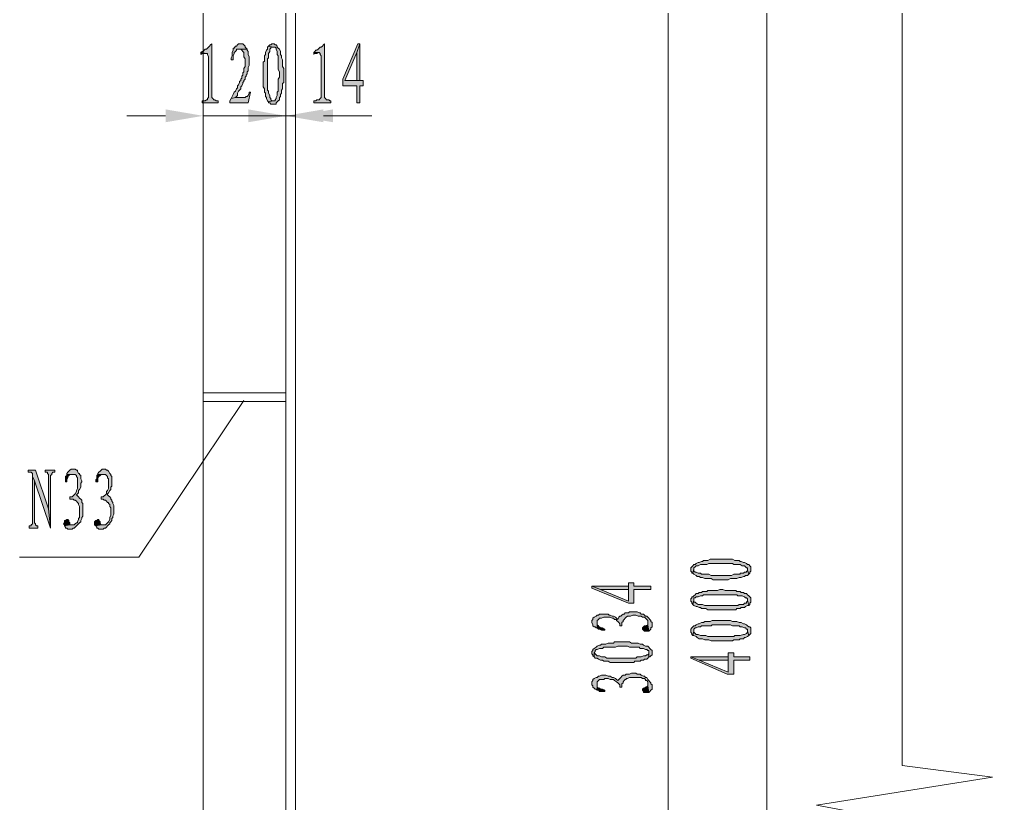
# Model space of a CAD drawing. Header units: millimetres. Extents: x 24 to 410, y 10 to 282.
# Drawn here: x 54.86 to 93.22, y 81.56 to 112.47 of the extents above; entities that cross this region are included whole.
import ezdxf

# ---------------------------------------------------------------- set-up
doc = ezdxf.new("R2010")
doc.units = ezdxf.units.MM

msp = doc.modelspace()

# ---------------------------------------------------------------- hatches: boundary and pattern name
h = msp.add_hatch(color=256)
h.dxf.hatch_style = 2
h.paths.add_polyline_path([(62.441667, 111.506), (62.399333, 111.463667), (62.357, 111.421333), (62.314667, 111.379), (62.272333, 111.336667), (62.23, 111.294333), (62.187667, 111.294333), (62.145333, 111.252), (62.103, 111.209667), (62.060667, 111.209667), (62.018333, 111.167333), (62.23, 111.125), (62.272333, 111.125), (62.272333, 111.082667), (62.314667, 110.998), (62.314667, 109.389333), (62.272333, 109.347), (62.272333, 109.304667), (62.23, 109.304667), (62.187667, 109.262333), (62.060667, 109.262333), (62.060667, 109.177667), (62.695667, 109.177667), (62.695667, 109.262333), (62.611, 109.262333), (62.568667, 109.304667), (62.526333, 109.304667), (62.484, 109.347), (62.441667, 109.389333)])
h = msp.add_hatch(color=256)
h.dxf.hatch_style = 2
h.paths.add_polyline_path([(63.584667, 111.506), (63.5, 111.506), (63.457667, 111.463667), (63.415333, 111.421333), (63.373, 111.421333), (63.330667, 111.336667), (63.288333, 111.336667), (63.288333, 111.294333), (63.288333, 111.252), (63.246, 111.167333), (63.246, 111.040333), (63.203667, 110.955667), (63.203667, 110.871), (63.288333, 110.871), (63.288333, 111.040333), (63.330667, 111.125), (63.330667, 111.167333), (63.373, 111.209667), (63.415333, 111.252), (63.415333, 111.294333), (63.457667, 111.294333), (63.542333, 111.294333), (63.838667, 111.294333), (63.796333, 111.336667), (63.754, 111.379), (63.754, 111.421333), (63.711667, 111.463667), (63.669333, 111.506)])
h = msp.add_hatch(color=256)
h.dxf.hatch_style = 2
h.paths.add_polyline_path([(63.838667, 111.294333), (63.542333, 111.294333), (63.584667, 111.294333), (63.627, 111.252), (63.669333, 111.209667), (63.711667, 111.167333), (63.711667, 110.998), (63.754, 110.913333), (63.754, 110.617), (63.711667, 110.532333), (63.711667, 110.405333), (63.669333, 110.363), (63.669333, 110.278333), (63.627, 110.236), (63.627, 110.151333), (63.584667, 110.109), (63.584667, 110.066667), (63.542333, 110.024333), (63.542333, 109.982), (63.5, 109.897333), (63.457667, 109.855), (63.457667, 109.770333), (63.415333, 109.728), (63.373, 109.643333), (63.330667, 109.601), (63.288333, 109.516333), (63.246, 109.431667), (63.203667, 109.347), (63.373, 109.389333), (63.415333, 109.431667), (63.457667, 109.474), (63.457667, 109.558667), (63.5, 109.643333), (63.542333, 109.685667), (63.584667, 109.728), (63.584667, 109.812667), (63.627, 109.855), (63.669333, 109.939667), (63.669333, 109.982), (63.711667, 110.024333), (63.711667, 110.066667), (63.754, 110.109), (63.754, 110.193667), (63.796333, 110.236), (63.796333, 110.278333), (63.838667, 110.320667), (63.838667, 110.405333), (63.881, 110.447667), (63.881, 110.574667), (63.923333, 110.659333), (63.923333, 110.998), (63.881, 111.082667), (63.881, 111.209667), (63.838667, 111.252)])
h = msp.add_hatch(color=256)
h.dxf.hatch_style = 2
h.paths.add_polyline_path([(64.685333, 111.421333), (64.643, 111.379), (64.643, 111.294333), (64.600667, 111.252), (64.558333, 111.167333), (64.558333, 111.082667), (64.516, 111.040333), (64.516, 110.828667), (64.473667, 110.786333), (64.473667, 109.812667), (64.516, 109.728), (64.516, 109.685667), (64.516, 109.601), (64.558333, 109.558667), (64.558333, 109.431667), (64.600667, 109.389333), (64.600667, 109.347), (64.643, 109.262333), (64.685333, 109.22), (64.854667, 109.262333), (64.812333, 109.262333), (64.77, 109.304667), (64.77, 109.347), (64.727667, 109.389333), (64.727667, 109.474), (64.685333, 109.558667), (64.685333, 109.643333), (64.643, 109.685667), (64.643, 110.913333), (64.685333, 110.955667), (64.685333, 111.125), (64.727667, 111.209667), (64.727667, 111.294333), (64.77, 111.336667), (64.77, 111.379), (64.812333, 111.379), (64.854667, 111.379)])
h = msp.add_hatch(color=256)
h.dxf.hatch_style = 2
h.paths.add_polyline_path([(64.854667, 111.506), (64.812333, 111.506), (64.77, 111.463667), (64.727667, 111.463667), (64.685333, 111.421333), (64.854667, 111.379), (64.939333, 111.379), (64.981667, 111.336667), (64.981667, 111.294333), (65.024, 111.209667), (65.024, 111.082667), (65.066333, 111.040333), (65.066333, 110.49), (65.108667, 110.405333), (65.108667, 110.320667), (65.108667, 110.278333), (65.108667, 110.193667), (65.066333, 110.109), (65.066333, 109.643333), (65.024, 109.601), (65.024, 109.474), (64.981667, 109.389333), (64.981667, 109.347), (64.939333, 109.304667), (64.939333, 109.262333), (64.897, 109.262333), (64.854667, 109.262333), (64.685333, 109.22), (64.685333, 109.177667), (64.727667, 109.177667), (64.77, 109.135333), (64.981667, 109.135333), (64.981667, 109.177667), (65.024, 109.22), (65.066333, 109.262333), (65.108667, 109.304667), (65.108667, 109.389333), (65.151, 109.431667), (65.151, 109.516333), (65.193333, 109.558667), (65.193333, 109.685667), (65.235667, 109.728), (65.235667, 109.939667), (65.278, 109.982), (65.278, 110.532333), (65.235667, 110.617), (65.235667, 110.871), (65.193333, 110.955667), (65.193333, 111.040333), (65.151, 111.082667), (65.151, 111.209667), (65.108667, 111.294333), (65.066333, 111.336667), (65.024, 111.379), (65.024, 111.421333), (64.981667, 111.463667), (64.939333, 111.463667), (64.897, 111.506)])
h = msp.add_hatch(color=256)
h.dxf.hatch_style = 2
h.paths.add_polyline_path([(66.886667, 111.506), (66.844333, 111.463667), (66.802, 111.421333), (66.759667, 111.379), (66.717333, 111.379), (66.675, 111.336667), (66.632667, 111.294333), (66.590333, 111.252), (66.548, 111.252), (66.505667, 111.209667), (66.463333, 111.167333), (66.675, 111.167333), (66.717333, 111.125), (66.717333, 111.082667), (66.759667, 111.040333), (66.759667, 109.389333), (66.717333, 109.347), (66.675, 109.304667), (66.590333, 109.304667), (66.548, 109.262333), (66.463333, 109.262333), (66.463333, 109.177667), (67.140667, 109.177667), (67.140667, 109.262333), (67.098333, 109.262333), (67.056, 109.304667), (66.971333, 109.304667), (66.929, 109.347), (66.886667, 109.389333)])
h = msp.add_hatch(color=256)
h.dxf.hatch_style = 2
h.paths.add_polyline_path([(68.283667, 111.506), (68.199, 111.506), (67.606333, 110.109), (67.606333, 109.855), (68.156667, 109.855), (68.156667, 109.177667), (68.283667, 109.177667), (68.283667, 109.855), (68.410667, 109.855), (68.410667, 110.066667), (68.283667, 110.066667), (67.691, 110.066667), (68.156667, 111.167333)])
h = msp.add_hatch(color=256)
h.dxf.hatch_style = 2
h.paths.add_polyline_path([(68.283667, 111.506), (68.156667, 111.167333), (68.156667, 110.066667), (67.691, 110.066667), (68.283667, 110.066667)])
h = msp.add_hatch(color=256)
h.dxf.hatch_style = 2
h.paths.add_polyline_path([(62.018333, 111.167333), (62.018333, 111.082667), (62.060667, 111.125), (62.23, 111.125)])
h = msp.add_hatch(color=256)
h.dxf.hatch_style = 2
h.paths.add_polyline_path([(66.463333, 111.167333), (66.463333, 111.082667), (66.463333, 111.125), (66.590333, 111.125), (66.632667, 111.167333), (66.675, 111.167333)])
h = msp.add_hatch(color=256)
h.dxf.hatch_style = 2
h.paths.add_polyline_path([(63.965667, 109.601), (63.923333, 109.601), (63.923333, 109.558667), (63.881, 109.474), (63.838667, 109.431667), (63.796333, 109.431667), (63.754, 109.389333), (63.373, 109.389333), (63.203667, 109.347), (63.161333, 109.262333), (63.161333, 109.177667), (63.881, 109.177667)])
h = msp.add_hatch(color=256)
h.dxf.hatch_style = 2
h.paths.add_polyline_path([(60.621333, 108.923667), (60.621333, 108.415667), (62.103, 108.669667)])
h = msp.add_hatch(color=256)
h.dxf.hatch_style = 2
h.paths.add_polyline_path([(63.881, 108.923667), (63.881, 108.415667), (65.362667, 108.669667)])
h = msp.add_hatch(color=256)
h.dxf.hatch_style = 2
h.paths.add_polyline_path([(66.844333, 108.923667), (66.844333, 108.415667), (65.362667, 108.669667)])
h = msp.add_hatch(color=256)
h.dxf.hatch_style = 2
h.paths.add_polyline_path([(67.225333, 108.923667), (67.225333, 108.415667), (65.743667, 108.669667)])
h = msp.add_hatch(color=256)
h.dxf.hatch_style = 2
h.paths.add_polyline_path([(56.980667, 94.742), (56.896, 94.742), (56.853667, 94.699667), (56.811333, 94.657333), (56.769, 94.615), (56.726667, 94.572667), (56.726667, 94.530333), (56.938333, 94.530333), (57.065333, 94.530333), (57.107667, 94.488), (57.107667, 94.445667), (57.15, 94.403333), (57.15, 93.98), (57.107667, 93.895333), (57.107667, 93.853), (57.065333, 93.768333), (57.023, 93.726), (56.980667, 93.683667), (56.938333, 93.641333), (56.853667, 93.641333), (56.853667, 93.556667), (56.980667, 93.556667), (57.023, 93.514333), (57.065333, 93.514333), (57.107667, 93.472), (57.15, 93.429667), (57.192333, 93.387333), (57.192333, 93.345), (57.234667, 93.260333), (57.234667, 92.837), (57.192333, 92.794667), (57.192333, 92.752333), (57.15, 92.667667), (57.15, 92.625333), (57.107667, 92.625333), (57.065333, 92.583), (57.023, 92.540667), (56.853667, 92.540667), (56.642, 92.498333), (56.684333, 92.456), (56.684333, 92.413667), (56.726667, 92.413667), (56.769, 92.371333), (56.938333, 92.371333), (56.980667, 92.413667), (57.023, 92.413667), (57.065333, 92.456), (57.107667, 92.498333), (57.15, 92.540667), (57.192333, 92.583), (57.234667, 92.625333), (57.277, 92.667667), (57.277, 92.71), (57.319333, 92.794667), (57.319333, 92.837), (57.361667, 92.879333), (57.361667, 93.387333), (57.319333, 93.429667), (57.319333, 93.514333), (57.277, 93.556667), (57.234667, 93.599), (57.192333, 93.641333), (57.15, 93.683667), (57.107667, 93.726), (57.15, 93.768333), (57.192333, 93.810667), (57.192333, 93.895333), (57.234667, 93.937667), (57.277, 94.022333), (57.277, 94.191667), (57.319333, 94.234), (57.319333, 94.276333), (57.277, 94.361), (57.277, 94.488), (57.234667, 94.530333), (57.234667, 94.572667), (57.192333, 94.572667), (57.15, 94.657333), (57.15, 94.699667), (57.107667, 94.699667), (57.065333, 94.742)])
h = msp.add_hatch(color=256)
h.dxf.hatch_style = 2
h.paths.add_polyline_path([(58.208333, 94.742), (58.123667, 94.742), (58.081333, 94.699667), (58.039, 94.657333), (57.996667, 94.615), (57.954333, 94.572667), (57.954333, 94.530333), (58.166, 94.530333), (58.250667, 94.530333), (58.293, 94.488), (58.335333, 94.445667), (58.335333, 94.403333), (58.377667, 94.361), (58.377667, 93.98), (58.335333, 93.895333), (58.293, 93.853), (58.293, 93.768333), (58.250667, 93.726), (58.208333, 93.683667), (58.166, 93.641333), (58.081333, 93.641333), (58.081333, 93.556667), (58.166, 93.556667), (58.208333, 93.514333), (58.250667, 93.514333), (58.293, 93.472), (58.335333, 93.429667), (58.377667, 93.429667), (58.377667, 93.387333), (58.42, 93.345), (58.42, 93.260333), (58.462333, 93.218), (58.462333, 92.921667), (58.42, 92.837), (58.42, 92.752333), (58.377667, 92.667667), (58.335333, 92.625333), (58.293, 92.583), (58.250667, 92.540667), (58.081333, 92.540667), (57.869667, 92.498333), (57.912, 92.456), (57.912, 92.413667), (57.954333, 92.413667), (57.996667, 92.371333), (58.166, 92.371333), (58.208333, 92.413667), (58.250667, 92.413667), (58.293, 92.456), (58.335333, 92.498333), (58.377667, 92.540667), (58.42, 92.583), (58.42, 92.625333), (58.462333, 92.667667), (58.504667, 92.71), (58.504667, 92.794667), (58.547, 92.837), (58.547, 92.879333), (58.589333, 92.964), (58.589333, 93.302667), (58.547, 93.387333), (58.547, 93.429667), (58.504667, 93.472), (58.504667, 93.514333), (58.462333, 93.556667), (58.462333, 93.599), (58.42, 93.641333), (58.377667, 93.683667), (58.335333, 93.726), (58.335333, 93.768333), (58.377667, 93.810667), (58.42, 93.895333), (58.462333, 93.937667), (58.462333, 94.022333), (58.504667, 94.064667), (58.504667, 94.445667), (58.462333, 94.488), (58.462333, 94.530333), (58.42, 94.572667), (58.377667, 94.657333), (58.335333, 94.699667), (58.293, 94.699667), (58.250667, 94.742)])
h = msp.add_hatch(color=256)
h.dxf.hatch_style = 2
h.paths.add_polyline_path([(55.498965, 94.699667), (55.202631, 94.699667), (55.202631, 94.615), (55.329631, 94.615), (55.371965, 94.572667), (55.371965, 94.445667), (55.456631, 94.276333), (56.091631, 92.413667), (56.006965, 93.175667)])
h = msp.add_hatch(color=256)
h.dxf.hatch_style = 2
h.paths.add_polyline_path([(55.372, 94.445667), (55.372, 92.583), (55.329667, 92.540667), (55.329667, 92.498333), (55.245, 92.498333), (55.245, 92.413667), (55.583667, 92.413667), (55.583667, 92.498333), (55.541333, 92.498333), (55.499, 92.540667), (55.499, 92.583), (55.456667, 92.625333), (55.456667, 94.276333)])
h = msp.add_hatch(color=256)
h.dxf.hatch_style = 2
h.paths.add_polyline_path([(56.261, 94.699667), (55.88, 94.699667), (55.88, 94.615), (55.964667, 94.615), (55.964667, 94.572667), (56.007, 94.530333), (56.007, 93.175667), (56.091667, 92.413667), (56.091667, 94.488), (56.134, 94.530333), (56.134, 94.572667), (56.176333, 94.615), (56.261, 94.615)])
h = msp.add_hatch(color=256)
h.dxf.hatch_style = 2
h.paths.add_polyline_path([(56.726667, 94.530333), (56.726667, 94.488), (56.684333, 94.445667), (56.684333, 94.234), (56.726667, 94.234), (56.726667, 94.318667), (56.769, 94.403333), (56.769, 94.445667), (56.811333, 94.488), (56.853667, 94.530333), (56.938333, 94.530333)])
h = msp.add_hatch(color=256)
h.dxf.hatch_style = 2
h.paths.add_polyline_path([(57.954333, 94.530333), (57.912, 94.488), (57.912, 94.361), (57.869667, 94.318667), (57.869667, 94.234), (57.954333, 94.234), (57.954333, 94.403333), (57.996667, 94.445667), (58.039, 94.488), (58.081333, 94.530333), (58.166, 94.530333)])
h = msp.add_hatch(color=256)
h.dxf.hatch_style = 2
h.paths.add_polyline_path([(56.726667, 92.752333), (56.684333, 92.71), (56.642, 92.71), (56.642, 92.667667), (56.599667, 92.583), (56.642, 92.540667), (56.642, 92.498333), (56.853667, 92.540667), (56.853667, 92.625333), (56.811333, 92.667667), (56.811333, 92.71), (56.769, 92.752333)])
h = msp.add_hatch(color=256)
h.dxf.hatch_style = 2
h.paths.add_polyline_path([(57.954333, 92.752333), (57.912, 92.71), (57.869667, 92.71), (57.827333, 92.667667), (57.827333, 92.540667), (57.869667, 92.498333), (58.081333, 92.540667), (58.039, 92.625333), (58.039, 92.667667), (57.996667, 92.71), (57.996667, 92.752333)])
h = msp.add_hatch(color=256)
h.dxf.hatch_style = 2
h.paths.add_polyline_path([(81.322333, 90.805), (81.322333, 90.720333), (81.364667, 90.678), (81.364667, 90.635667), (81.407, 90.635667), (81.449333, 90.805), (81.449333, 90.847333), (81.491667, 90.889667), (81.534, 90.932), (81.618667, 90.932), (81.703333, 90.974333), (81.957333, 90.974333), (82.042, 91.016667), (82.507667, 91.016667), (82.55, 91.016667), (82.973333, 91.016667), (83.015667, 90.974333), (83.269667, 90.974333), (83.354333, 90.932), (83.439, 90.932), (83.481333, 90.889667), (83.523667, 90.847333), (83.566, 90.847333), (83.566, 90.805), (83.566, 90.762667), (83.608333, 90.593333), (83.650667, 90.635667), (83.650667, 90.678), (83.693, 90.720333), (83.693, 90.889667), (83.650667, 90.932), (83.608333, 90.974333), (83.566, 90.974333), (83.523667, 91.016667), (83.439, 91.059), (83.396667, 91.059), (83.312, 91.101333), (83.269667, 91.101333), (83.227333, 91.143667), (83.058, 91.143667), (82.973333, 91.186), (82.084333, 91.186), (81.999667, 91.143667), (81.830333, 91.143667), (81.788, 91.101333), (81.745667, 91.101333), (81.661, 91.059), (81.618667, 91.059), (81.534, 91.016667), (81.491667, 90.974333), (81.449333, 90.974333), (81.407, 90.932), (81.364667, 90.889667), (81.322333, 90.847333)])
h = msp.add_hatch(color=256)
h.dxf.hatch_style = 2
h.paths.add_polyline_path([(81.407, 90.635667), (81.449333, 90.593333), (81.534, 90.551), (81.576333, 90.508667), (81.661, 90.508667), (81.703333, 90.466333), (81.788, 90.466333), (81.872667, 90.424), (82.126667, 90.424), (82.211333, 90.381667), (82.804, 90.381667), (82.888667, 90.424), (83.100333, 90.424), (83.142667, 90.424), (83.227333, 90.466333), (83.312, 90.466333), (83.396667, 90.508667), (83.439, 90.508667), (83.481333, 90.551), (83.566, 90.551), (83.608333, 90.593333), (83.566, 90.762667), (83.566, 90.720333), (83.523667, 90.720333), (83.523667, 90.678), (83.439, 90.678), (83.396667, 90.635667), (83.269667, 90.635667), (83.269667, 90.593333), (83.015667, 90.593333), (82.931, 90.551), (82.126667, 90.551), (82.042, 90.593333), (81.745667, 90.593333), (81.703333, 90.635667), (81.618667, 90.635667), (81.534, 90.678), (81.491667, 90.678), (81.449333, 90.720333), (81.449333, 90.805)])
h = msp.add_hatch(color=256)
h.dxf.hatch_style = 2
h.paths.add_polyline_path([(77.427667, 90.127667), (77.427667, 90.043), (78.867, 89.450333), (79.078667, 89.450333), (79.078667, 90.000667), (79.756, 90.000667), (79.756, 90.127667), (79.078667, 90.127667), (79.078667, 90.254667), (78.867, 90.254667), (78.867, 90.127667), (78.867, 89.535), (77.766333, 90.000667)])
h = msp.add_hatch(color=256)
h.dxf.hatch_style = 2
h.paths.add_polyline_path([(77.427667, 90.127667), (77.766333, 90.000667), (78.867, 90.000667), (78.867, 89.535), (78.867, 90.127667)])
h = msp.add_hatch(color=256)
h.dxf.hatch_style = 2
h.paths.add_polyline_path([(81.322333, 89.577333), (81.322333, 89.535), (81.364667, 89.492667), (81.364667, 89.450333), (81.407, 89.408), (81.449333, 89.577333), (81.449333, 89.662), (81.491667, 89.662), (81.534, 89.704333), (81.618667, 89.704333), (81.703333, 89.746667), (81.788, 89.746667), (81.830333, 89.789), (82.507667, 89.789), (82.55, 89.789), (83.142667, 89.789), (83.185, 89.746667), (83.354333, 89.746667), (83.439, 89.704333), (83.481333, 89.662), (83.523667, 89.662), (83.566, 89.619667), (83.566, 89.577333), (83.608333, 89.365667), (83.650667, 89.408), (83.650667, 89.450333), (83.693, 89.492667), (83.693, 89.662), (83.650667, 89.704333), (83.608333, 89.746667), (83.566, 89.789), (83.523667, 89.831333), (83.439, 89.831333), (83.396667, 89.873667), (83.312, 89.873667), (83.269667, 89.916), (83.142667, 89.916), (83.100333, 89.958333), (82.677, 89.958333), (82.592333, 90.000667), (82.465333, 90.000667), (82.380667, 89.958333), (81.999667, 89.958333), (81.957333, 89.916), (81.788, 89.916), (81.745667, 89.873667), (81.661, 89.873667), (81.618667, 89.831333), (81.534, 89.831333), (81.491667, 89.789), (81.449333, 89.746667), (81.407, 89.704333), (81.364667, 89.704333), (81.364667, 89.662), (81.322333, 89.619667)])
h = msp.add_hatch(color=256)
h.dxf.hatch_style = 2
h.paths.add_polyline_path([(81.407, 89.408), (81.449333, 89.365667), (81.534, 89.323333), (81.576333, 89.323333), (81.661, 89.281), (81.703333, 89.281), (81.745667, 89.238667), (81.915, 89.238667), (81.999667, 89.196333), (83.100333, 89.196333), (83.142667, 89.238667), (83.269667, 89.238667), (83.312, 89.281), (83.439, 89.281), (83.481333, 89.323333), (83.566, 89.365667), (83.608333, 89.365667), (83.566, 89.577333), (83.566, 89.535), (83.523667, 89.492667), (83.523667, 89.450333), (83.439, 89.450333), (83.396667, 89.408), (83.227333, 89.408), (83.185, 89.365667), (81.872667, 89.365667), (81.788, 89.408), (81.618667, 89.408), (81.534, 89.450333), (81.491667, 89.492667), (81.449333, 89.492667), (81.449333, 89.535), (81.449333, 89.577333)])
h = msp.add_hatch(color=256)
h.dxf.hatch_style = 2
h.paths.add_polyline_path([(77.427667, 88.730667), (77.427667, 88.688333), (77.47, 88.603667), (77.47, 88.561333), (77.512333, 88.519), (77.554667, 88.519), (77.597, 88.476667), (77.639333, 88.476667), (77.639333, 88.688333), (77.639333, 88.773), (77.681667, 88.815333), (77.724, 88.857667), (77.808667, 88.857667), (77.893333, 88.9), (78.147333, 88.9), (78.232, 88.857667), (78.274333, 88.857667), (78.316667, 88.815333), (78.401333, 88.815333), (78.401333, 88.773), (78.443667, 88.730667), (78.486, 88.688333), (78.528333, 88.646), (78.528333, 88.561333), (78.613, 88.561333), (78.613, 88.688333), (78.655333, 88.730667), (78.655333, 88.773), (78.697667, 88.815333), (78.74, 88.857667), (78.782333, 88.9), (78.824667, 88.942333), (78.951667, 88.942333), (79.036333, 88.984667), (79.163333, 88.984667), (79.248, 88.942333), (79.375, 88.942333), (79.417333, 88.9), (79.502, 88.9), (79.544333, 88.857667), (79.586667, 88.815333), (79.629, 88.773), (79.629, 88.603667), (79.671333, 88.349667), (79.713667, 88.392), (79.756, 88.434333), (79.756, 88.476667), (79.798333, 88.519), (79.798333, 88.688333), (79.756, 88.730667), (79.756, 88.773), (79.713667, 88.815333), (79.671333, 88.857667), (79.629, 88.9), (79.586667, 88.942333), (79.544333, 88.942333), (79.502, 88.984667), (79.459667, 89.027), (79.375, 89.027), (79.332667, 89.069333), (79.290333, 89.069333), (79.205667, 89.111667), (78.909333, 89.111667), (78.867, 89.069333), (78.74, 89.069333), (78.697667, 89.027), (78.655333, 89.027), (78.613, 88.984667), (78.570667, 88.942333), (78.528333, 88.942333), (78.486, 88.9), (78.443667, 88.815333), (78.401333, 88.857667), (78.359, 88.9), (78.274333, 88.942333), (78.232, 88.942333), (78.147333, 88.984667), (78.105, 88.984667), (78.062667, 89.027), (77.724, 89.027), (77.681667, 88.984667), (77.639333, 88.984667), (77.597, 88.942333), (77.512333, 88.9), (77.47, 88.857667), (77.47, 88.815333), (77.427667, 88.773)])
h = msp.add_hatch(color=256)
h.dxf.hatch_style = 2
h.paths.add_polyline_path([(77.639333, 88.476667), (77.681667, 88.434333), (77.724, 88.434333), (77.808667, 88.392), (77.935667, 88.392), (77.935667, 88.434333), (77.851, 88.476667), (77.766333, 88.476667), (77.724, 88.519), (77.681667, 88.519), (77.681667, 88.561333), (77.639333, 88.603667), (77.639333, 88.688333)])
h = msp.add_hatch(color=256)
h.dxf.hatch_style = 2
h.paths.add_polyline_path([(79.417333, 88.434333), (79.459667, 88.392), (79.502, 88.349667), (79.671333, 88.349667), (79.629, 88.603667), (79.544333, 88.561333), (79.502, 88.561333), (79.459667, 88.519), (79.417333, 88.476667)])
h = msp.add_hatch(color=256)
h.dxf.hatch_style = 2
h.paths.add_polyline_path([(81.322333, 88.349667), (81.322333, 88.307333), (81.364667, 88.265), (81.364667, 88.222667), (81.407, 88.180333), (81.449333, 88.349667), (81.449333, 88.434333), (81.491667, 88.476667), (81.534, 88.476667), (81.618667, 88.519), (81.703333, 88.519), (81.745667, 88.561333), (82.126667, 88.561333), (82.169, 88.603667), (82.507667, 88.603667), (82.55, 88.603667), (82.888667, 88.603667), (82.973333, 88.561333), (83.227333, 88.561333), (83.269667, 88.519), (83.354333, 88.519), (83.439, 88.476667), (83.481333, 88.476667), (83.523667, 88.434333), (83.566, 88.434333), (83.566, 88.392), (83.566, 88.349667), (83.608333, 88.180333), (83.650667, 88.222667), (83.693, 88.265), (83.693, 88.476667), (83.650667, 88.519), (83.608333, 88.519), (83.566, 88.561333), (83.523667, 88.603667), (83.439, 88.646), (83.396667, 88.646), (83.312, 88.688333), (83.227333, 88.688333), (83.142667, 88.730667), (82.973333, 88.730667), (82.888667, 88.773), (82.169, 88.773), (82.084333, 88.730667), (81.872667, 88.730667), (81.830333, 88.688333), (81.745667, 88.688333), (81.661, 88.646), (81.618667, 88.646), (81.534, 88.603667), (81.491667, 88.561333), (81.449333, 88.561333), (81.407, 88.519), (81.364667, 88.476667), (81.322333, 88.434333)])
h = msp.add_hatch(color=256)
h.dxf.hatch_style = 2
h.paths.add_polyline_path([(81.407, 88.180333), (81.449333, 88.180333), (81.534, 88.138), (81.576333, 88.095667), (81.661, 88.053333), (81.788, 88.053333), (81.872667, 88.011), (82.042, 88.011), (82.126667, 87.968667), (82.973333, 87.968667), (83.015667, 88.011), (83.100333, 88.011), (83.142667, 88.011), (83.227333, 88.011), (83.269667, 88.053333), (83.396667, 88.053333), (83.439, 88.095667), (83.481333, 88.095667), (83.566, 88.138), (83.608333, 88.180333), (83.566, 88.349667), (83.566, 88.307333), (83.523667, 88.265), (83.439, 88.222667), (83.396667, 88.222667), (83.269667, 88.180333), (83.058, 88.180333), (83.015667, 88.138), (81.999667, 88.138), (81.915, 88.180333), (81.703333, 88.180333), (81.618667, 88.222667), (81.534, 88.222667), (81.491667, 88.265), (81.449333, 88.307333), (81.449333, 88.349667)])
h = msp.add_hatch(color=256)
h.dxf.hatch_style = 2
h.paths.add_polyline_path([(77.427667, 87.503), (77.427667, 87.460667), (77.47, 87.418333), (77.47, 87.376), (77.512333, 87.333667), (77.512333, 87.503), (77.554667, 87.545333), (77.554667, 87.587667), (77.597, 87.63), (77.639333, 87.63), (77.724, 87.672333), (77.851, 87.672333), (77.893333, 87.714667), (78.359, 87.714667), (78.443667, 87.757), (78.613, 87.757), (78.655333, 87.757), (78.824667, 87.757), (78.909333, 87.714667), (79.290333, 87.714667), (79.332667, 87.672333), (79.459667, 87.672333), (79.544333, 87.63), (79.586667, 87.63), (79.629, 87.587667), (79.671333, 87.587667), (79.671333, 87.545333), (79.671333, 87.333667), (79.713667, 87.333667), (79.756, 87.376), (79.798333, 87.418333), (79.798333, 87.587667), (79.756, 87.63), (79.713667, 87.672333), (79.671333, 87.714667), (79.629, 87.757), (79.544333, 87.757), (79.459667, 87.799333), (79.417333, 87.841667), (79.332667, 87.841667), (79.248, 87.884), (78.994, 87.884), (78.909333, 87.926333), (78.316667, 87.926333), (78.274333, 87.884), (78.062667, 87.884), (77.978, 87.841667), (77.808667, 87.841667), (77.766333, 87.799333), (77.724, 87.799333), (77.639333, 87.757), (77.597, 87.714667), (77.512333, 87.672333), (77.47, 87.63), (77.47, 87.587667), (77.427667, 87.545333)])
h = msp.add_hatch(color=256)
h.dxf.hatch_style = 2
h.paths.add_polyline_path([(77.512333, 87.333667), (77.554667, 87.291333), (77.639333, 87.291333), (77.681667, 87.249), (77.766333, 87.206667), (77.851, 87.206667), (77.893333, 87.164333), (78.062667, 87.164333), (78.147333, 87.122), (79.078667, 87.122), (79.121, 87.164333), (79.205667, 87.164333), (79.248, 87.164333), (79.332667, 87.164333), (79.375, 87.206667), (79.459667, 87.206667), (79.502, 87.249), (79.586667, 87.249), (79.629, 87.291333), (79.671333, 87.333667), (79.671333, 87.503), (79.671333, 87.460667), (79.629, 87.418333), (79.586667, 87.418333), (79.544333, 87.376), (79.459667, 87.376), (79.375, 87.333667), (79.205667, 87.333667), (79.163333, 87.291333), (78.020333, 87.291333), (77.935667, 87.333667), (77.808667, 87.333667), (77.724, 87.376), (77.639333, 87.376), (77.597, 87.418333), (77.554667, 87.460667), (77.512333, 87.503)])
h = msp.add_hatch(color=256)
h.dxf.hatch_style = 2
h.paths.add_polyline_path([(81.322333, 87.333667), (81.322333, 87.291333), (82.761667, 86.656333), (83.015667, 86.656333), (83.015667, 87.206667), (83.650667, 87.206667), (83.650667, 87.333667), (83.015667, 87.333667), (83.015667, 87.503), (82.804, 87.503), (82.804, 87.333667), (82.804, 86.741), (81.661, 87.206667)])
h = msp.add_hatch(color=256)
h.dxf.hatch_style = 2
h.paths.add_polyline_path([(81.322333, 87.333667), (81.661, 87.206667), (82.804, 87.206667), (82.804, 86.741), (82.804, 87.333667)])
h = msp.add_hatch(color=256)
h.dxf.hatch_style = 2
h.paths.add_polyline_path([(77.427667, 86.275333), (77.427667, 86.233), (77.47, 86.190667), (77.47, 86.148333), (77.512333, 86.106), (77.554667, 86.063667), (77.597, 86.063667), (77.639333, 86.021333), (77.639333, 86.36), (77.681667, 86.402333), (77.724, 86.444667), (77.893333, 86.444667), (77.935667, 86.487), (78.062667, 86.487), (78.147333, 86.444667), (78.274333, 86.444667), (78.316667, 86.402333), (78.401333, 86.36), (78.443667, 86.317667), (78.486, 86.275333), (78.528333, 86.233), (78.528333, 86.148333), (78.613, 86.148333), (78.613, 86.275333), (78.655333, 86.317667), (78.655333, 86.36), (78.697667, 86.402333), (78.74, 86.444667), (78.782333, 86.444667), (78.782333, 86.487), (78.824667, 86.487), (78.909333, 86.529333), (79.375, 86.529333), (79.417333, 86.487), (79.502, 86.487), (79.544333, 86.444667), (79.544333, 86.402333), (79.586667, 86.402333), (79.629, 86.36), (79.629, 86.190667), (79.671333, 85.936667), (79.713667, 85.979), (79.756, 86.021333), (79.798333, 86.063667), (79.798333, 86.233), (79.756, 86.275333), (79.756, 86.317667), (79.713667, 86.36), (79.671333, 86.402333), (79.629, 86.444667), (79.586667, 86.529333), (79.544333, 86.529333), (79.502, 86.571667), (79.459667, 86.571667), (79.375, 86.614), (79.332667, 86.656333), (79.205667, 86.656333), (79.163333, 86.698667), (78.994, 86.698667), (78.909333, 86.656333), (78.782333, 86.656333), (78.74, 86.614), (78.655333, 86.614), (78.613, 86.571667), (78.570667, 86.529333), (78.528333, 86.487), (78.486, 86.444667), (78.443667, 86.402333), (78.401333, 86.444667), (78.359, 86.487), (78.274333, 86.529333), (78.232, 86.529333), (78.147333, 86.571667), (78.062667, 86.571667), (77.978, 86.614), (77.808667, 86.614), (77.724, 86.571667), (77.681667, 86.571667), (77.639333, 86.529333), (77.597, 86.529333), (77.512333, 86.487), (77.47, 86.444667), (77.47, 86.402333), (77.427667, 86.36)])
h = msp.add_hatch(color=256)
h.dxf.hatch_style = 2
h.paths.add_polyline_path([(77.639333, 86.021333), (77.681667, 86.021333), (77.724, 85.979), (77.935667, 85.979), (77.935667, 86.021333), (77.851, 86.063667), (77.766333, 86.063667), (77.724, 86.106), (77.681667, 86.106), (77.639333, 86.148333), (77.639333, 86.275333)])
h = msp.add_hatch(color=256)
h.dxf.hatch_style = 2
h.paths.add_polyline_path([(79.417333, 86.021333), (79.459667, 85.979), (79.459667, 85.936667), (79.502, 85.936667), (79.671333, 85.936667), (79.629, 86.190667), (79.544333, 86.148333), (79.502, 86.106), (79.459667, 86.106), (79.417333, 86.063667)])

# ---------------------------------------------------------------- linework, layer by layer
at = {"lineweight": 0}
for points in [[(89.662, 143.383), (89.662, 83.058), (93.218, 82.592333), (86.275333, 81.491667), (89.662, 80.856667), (89.662, 34.628667)], [(84.328, 36.406667), (84.328, 141.435667)], [(62.103, 129.074333), (62.103, 47.117)], [(65.362667, 129.074333), (65.362667, 34.925)], [(65.743667, 129.074333), (65.743667, 34.925)], [(80.433333, 48.598667), (80.433333, 127.550333)], [(62.103, 107.399667), (62.103, 109.643333)], [(65.362667, 107.399667), (65.362667, 109.643333)], [(65.362667, 107.399667), (65.362667, 109.643333)], [(65.743667, 107.399667), (65.743667, 109.643333)], [(60.621333, 108.669667), (59.097333, 108.669667)], [(62.103, 108.669667), (65.362667, 108.669667)], [(63.881, 108.669667), (62.357, 108.669667)], [(65.362667, 108.669667), (65.743667, 108.669667)], [(66.844333, 108.669667), (68.368333, 108.669667)], [(67.225333, 108.669667), (68.749333, 108.669667)], [(59.563, 91.270667), (63.711667, 97.451333)], [(62.103, 97.747667), (65.362667, 97.747667)], [(62.103, 97.409), (65.362667, 97.409)], [(54.864, 91.270667), (59.563, 91.270667)]]:
    msp.add_lwpolyline(points, dxfattribs=at)
for points in [[(62.441667, 111.506), (62.399333, 111.463667), (62.357, 111.421333), (62.314667, 111.379), (62.272333, 111.336667), (62.23, 111.294333), (62.187667, 111.294333), (62.145333, 111.252), (62.103, 111.209667), (62.060667, 111.209667), (62.018333, 111.167333), (62.23, 111.125), (62.272333, 111.125), (62.272333, 111.082667), (62.314667, 110.998), (62.314667, 109.389333), (62.272333, 109.347), (62.272333, 109.304667), (62.23, 109.304667), (62.187667, 109.262333), (62.060667, 109.262333), (62.060667, 109.177667), (62.695667, 109.177667), (62.695667, 109.262333), (62.611, 109.262333), (62.568667, 109.304667), (62.526333, 109.304667), (62.484, 109.347), (62.441667, 109.389333)], [(63.584667, 111.506), (63.5, 111.506), (63.457667, 111.463667), (63.415333, 111.421333), (63.373, 111.421333), (63.330667, 111.336667), (63.288333, 111.336667), (63.288333, 111.294333), (63.288333, 111.252), (63.246, 111.167333), (63.246, 111.040333), (63.203667, 110.955667), (63.203667, 110.871), (63.288333, 110.871), (63.288333, 111.040333), (63.330667, 111.125), (63.330667, 111.167333), (63.373, 111.209667), (63.415333, 111.252), (63.415333, 111.294333), (63.457667, 111.294333), (63.542333, 111.294333), (63.838667, 111.294333), (63.796333, 111.336667), (63.754, 111.379), (63.754, 111.421333), (63.711667, 111.463667), (63.669333, 111.506)], [(63.838667, 111.294333), (63.542333, 111.294333), (63.584667, 111.294333), (63.627, 111.252), (63.669333, 111.209667), (63.711667, 111.167333), (63.711667, 110.998), (63.754, 110.913333), (63.754, 110.617), (63.711667, 110.532333), (63.711667, 110.405333), (63.669333, 110.363), (63.669333, 110.278333), (63.627, 110.236), (63.627, 110.151333), (63.584667, 110.109), (63.584667, 110.066667), (63.542333, 110.024333), (63.542333, 109.982), (63.5, 109.897333), (63.457667, 109.855), (63.457667, 109.770333), (63.415333, 109.728), (63.373, 109.643333), (63.330667, 109.601), (63.288333, 109.516333), (63.246, 109.431667), (63.203667, 109.347), (63.373, 109.389333), (63.415333, 109.431667), (63.457667, 109.474), (63.457667, 109.558667), (63.5, 109.643333), (63.542333, 109.685667), (63.584667, 109.728), (63.584667, 109.812667), (63.627, 109.855), (63.669333, 109.939667), (63.669333, 109.982), (63.711667, 110.024333), (63.711667, 110.066667), (63.754, 110.109), (63.754, 110.193667), (63.796333, 110.236), (63.796333, 110.278333), (63.838667, 110.320667), (63.838667, 110.405333), (63.881, 110.447667), (63.881, 110.574667), (63.923333, 110.659333), (63.923333, 110.998), (63.881, 111.082667), (63.881, 111.209667), (63.838667, 111.252)], [(64.685333, 111.421333), (64.643, 111.379), (64.643, 111.294333), (64.600667, 111.252), (64.558333, 111.167333), (64.558333, 111.082667), (64.516, 111.040333), (64.516, 110.828667), (64.473667, 110.786333), (64.473667, 109.812667), (64.516, 109.728), (64.516, 109.685667), (64.516, 109.601), (64.558333, 109.558667), (64.558333, 109.431667), (64.600667, 109.389333), (64.600667, 109.347), (64.643, 109.262333), (64.685333, 109.22), (64.854667, 109.262333), (64.812333, 109.262333), (64.77, 109.304667), (64.77, 109.347), (64.727667, 109.389333), (64.727667, 109.474), (64.685333, 109.558667), (64.685333, 109.643333), (64.643, 109.685667), (64.643, 110.913333), (64.685333, 110.955667), (64.685333, 111.125), (64.727667, 111.209667), (64.727667, 111.294333), (64.77, 111.336667), (64.77, 111.379), (64.812333, 111.379), (64.854667, 111.379)], [(64.854667, 111.506), (64.812333, 111.506), (64.77, 111.463667), (64.727667, 111.463667), (64.685333, 111.421333), (64.854667, 111.379), (64.939333, 111.379), (64.981667, 111.336667), (64.981667, 111.294333), (65.024, 111.209667), (65.024, 111.082667), (65.066333, 111.040333), (65.066333, 110.49), (65.108667, 110.405333), (65.108667, 110.320667), (65.108667, 110.278333), (65.108667, 110.193667), (65.066333, 110.109), (65.066333, 109.643333), (65.024, 109.601), (65.024, 109.474), (64.981667, 109.389333), (64.981667, 109.347), (64.939333, 109.304667), (64.939333, 109.262333), (64.897, 109.262333), (64.854667, 109.262333), (64.685333, 109.22), (64.685333, 109.177667), (64.727667, 109.177667), (64.77, 109.135333), (64.981667, 109.135333), (64.981667, 109.177667), (65.024, 109.22), (65.066333, 109.262333), (65.108667, 109.304667), (65.108667, 109.389333), (65.151, 109.431667), (65.151, 109.516333), (65.193333, 109.558667), (65.193333, 109.685667), (65.235667, 109.728), (65.235667, 109.939667), (65.278, 109.982), (65.278, 110.532333), (65.235667, 110.617), (65.235667, 110.871), (65.193333, 110.955667), (65.193333, 111.040333), (65.151, 111.082667), (65.151, 111.209667), (65.108667, 111.294333), (65.066333, 111.336667), (65.024, 111.379), (65.024, 111.421333), (64.981667, 111.463667), (64.939333, 111.463667), (64.897, 111.506)], [(66.886667, 111.506), (66.844333, 111.463667), (66.802, 111.421333), (66.759667, 111.379), (66.717333, 111.379), (66.675, 111.336667), (66.632667, 111.294333), (66.590333, 111.252), (66.548, 111.252), (66.505667, 111.209667), (66.463333, 111.167333), (66.675, 111.167333), (66.717333, 111.125), (66.717333, 111.082667), (66.759667, 111.040333), (66.759667, 109.389333), (66.717333, 109.347), (66.675, 109.304667), (66.590333, 109.304667), (66.548, 109.262333), (66.463333, 109.262333), (66.463333, 109.177667), (67.140667, 109.177667), (67.140667, 109.262333), (67.098333, 109.262333), (67.056, 109.304667), (66.971333, 109.304667), (66.929, 109.347), (66.886667, 109.389333)], [(68.283667, 111.506), (68.199, 111.506), (67.606333, 110.109), (67.606333, 109.855), (68.156667, 109.855), (68.156667, 109.177667), (68.283667, 109.177667), (68.283667, 109.855), (68.410667, 109.855), (68.410667, 110.066667), (68.283667, 110.066667), (67.691, 110.066667), (68.156667, 111.167333)], [(68.283667, 111.506), (68.156667, 111.167333), (68.156667, 110.066667), (67.691, 110.066667), (68.283667, 110.066667)], [(62.018333, 111.167333), (62.018333, 111.082667), (62.060667, 111.125), (62.23, 111.125)], [(66.463333, 111.167333), (66.463333, 111.082667), (66.463333, 111.125), (66.590333, 111.125), (66.632667, 111.167333), (66.675, 111.167333)], [(63.965667, 109.601), (63.923333, 109.601), (63.923333, 109.558667), (63.881, 109.474), (63.838667, 109.431667), (63.796333, 109.431667), (63.754, 109.389333), (63.373, 109.389333), (63.203667, 109.347), (63.161333, 109.262333), (63.161333, 109.177667), (63.881, 109.177667)], [(56.980667, 94.742), (56.896, 94.742), (56.853667, 94.699667), (56.811333, 94.657333), (56.769, 94.615), (56.726667, 94.572667), (56.726667, 94.530333), (56.938333, 94.530333), (57.065333, 94.530333), (57.107667, 94.488), (57.107667, 94.445667), (57.15, 94.403333), (57.15, 93.98), (57.107667, 93.895333), (57.107667, 93.853), (57.065333, 93.768333), (57.023, 93.726), (56.980667, 93.683667), (56.938333, 93.641333), (56.853667, 93.641333), (56.853667, 93.556667), (56.980667, 93.556667), (57.023, 93.514333), (57.065333, 93.514333), (57.107667, 93.472), (57.15, 93.429667), (57.192333, 93.387333), (57.192333, 93.345), (57.234667, 93.260333), (57.234667, 92.837), (57.192333, 92.794667), (57.192333, 92.752333), (57.15, 92.667667), (57.15, 92.625333), (57.107667, 92.625333), (57.065333, 92.583), (57.023, 92.540667), (56.853667, 92.540667), (56.642, 92.498333), (56.684333, 92.456), (56.684333, 92.413667), (56.726667, 92.413667), (56.769, 92.371333), (56.938333, 92.371333), (56.980667, 92.413667), (57.023, 92.413667), (57.065333, 92.456), (57.107667, 92.498333), (57.15, 92.540667), (57.192333, 92.583), (57.234667, 92.625333), (57.277, 92.667667), (57.277, 92.71), (57.319333, 92.794667), (57.319333, 92.837), (57.361667, 92.879333), (57.361667, 93.387333), (57.319333, 93.429667), (57.319333, 93.514333), (57.277, 93.556667), (57.234667, 93.599), (57.192333, 93.641333), (57.15, 93.683667), (57.107667, 93.726), (57.15, 93.768333), (57.192333, 93.810667), (57.192333, 93.895333), (57.234667, 93.937667), (57.277, 94.022333), (57.277, 94.191667), (57.319333, 94.234), (57.319333, 94.276333), (57.277, 94.361), (57.277, 94.488), (57.234667, 94.530333), (57.234667, 94.572667), (57.192333, 94.572667), (57.15, 94.657333), (57.15, 94.699667), (57.107667, 94.699667), (57.065333, 94.742)], [(58.208333, 94.742), (58.123667, 94.742), (58.081333, 94.699667), (58.039, 94.657333), (57.996667, 94.615), (57.954333, 94.572667), (57.954333, 94.530333), (58.166, 94.530333), (58.250667, 94.530333), (58.293, 94.488), (58.335333, 94.445667), (58.335333, 94.403333), (58.377667, 94.361), (58.377667, 93.98), (58.335333, 93.895333), (58.293, 93.853), (58.293, 93.768333), (58.250667, 93.726), (58.208333, 93.683667), (58.166, 93.641333), (58.081333, 93.641333), (58.081333, 93.556667), (58.166, 93.556667), (58.208333, 93.514333), (58.250667, 93.514333), (58.293, 93.472), (58.335333, 93.429667), (58.377667, 93.429667), (58.377667, 93.387333), (58.42, 93.345), (58.42, 93.260333), (58.462333, 93.218), (58.462333, 92.921667), (58.42, 92.837), (58.42, 92.752333), (58.377667, 92.667667), (58.335333, 92.625333), (58.293, 92.583), (58.250667, 92.540667), (58.081333, 92.540667), (57.869667, 92.498333), (57.912, 92.456), (57.912, 92.413667), (57.954333, 92.413667), (57.996667, 92.371333), (58.166, 92.371333), (58.208333, 92.413667), (58.250667, 92.413667), (58.293, 92.456), (58.335333, 92.498333), (58.377667, 92.540667), (58.42, 92.583), (58.42, 92.625333), (58.462333, 92.667667), (58.504667, 92.71), (58.504667, 92.794667), (58.547, 92.837), (58.547, 92.879333), (58.589333, 92.964), (58.589333, 93.302667), (58.547, 93.387333), (58.547, 93.429667), (58.504667, 93.472), (58.504667, 93.514333), (58.462333, 93.556667), (58.462333, 93.599), (58.42, 93.641333), (58.377667, 93.683667), (58.335333, 93.726), (58.335333, 93.768333), (58.377667, 93.810667), (58.42, 93.895333), (58.462333, 93.937667), (58.462333, 94.022333), (58.504667, 94.064667), (58.504667, 94.445667), (58.462333, 94.488), (58.462333, 94.530333), (58.42, 94.572667), (58.377667, 94.657333), (58.335333, 94.699667), (58.293, 94.699667), (58.250667, 94.742)], [(55.498965, 94.699667), (55.202631, 94.699667), (55.202631, 94.615), (55.329631, 94.615), (55.371965, 94.572667), (55.371965, 94.445667), (55.456631, 94.276333), (56.091631, 92.413667), (56.006965, 93.175667)], [(55.372, 94.445667), (55.372, 92.583), (55.329667, 92.540667), (55.329667, 92.498333), (55.245, 92.498333), (55.245, 92.413667), (55.583667, 92.413667), (55.583667, 92.498333), (55.541333, 92.498333), (55.499, 92.540667), (55.499, 92.583), (55.456667, 92.625333), (55.456667, 94.276333)], [(56.261, 94.699667), (55.88, 94.699667), (55.88, 94.615), (55.964667, 94.615), (55.964667, 94.572667), (56.007, 94.530333), (56.007, 93.175667), (56.091667, 92.413667), (56.091667, 94.488), (56.134, 94.530333), (56.134, 94.572667), (56.176333, 94.615), (56.261, 94.615)], [(56.726667, 94.530333), (56.726667, 94.488), (56.684333, 94.445667), (56.684333, 94.234), (56.726667, 94.234), (56.726667, 94.318667), (56.769, 94.403333), (56.769, 94.445667), (56.811333, 94.488), (56.853667, 94.530333), (56.938333, 94.530333)], [(57.954333, 94.530333), (57.912, 94.488), (57.912, 94.361), (57.869667, 94.318667), (57.869667, 94.234), (57.954333, 94.234), (57.954333, 94.403333), (57.996667, 94.445667), (58.039, 94.488), (58.081333, 94.530333), (58.166, 94.530333)], [(56.726667, 92.752333), (56.684333, 92.71), (56.642, 92.71), (56.642, 92.667667), (56.599667, 92.583), (56.642, 92.540667), (56.642, 92.498333), (56.853667, 92.540667), (56.853667, 92.625333), (56.811333, 92.667667), (56.811333, 92.71), (56.769, 92.752333)], [(57.954333, 92.752333), (57.912, 92.71), (57.869667, 92.71), (57.827333, 92.667667), (57.827333, 92.540667), (57.869667, 92.498333), (58.081333, 92.540667), (58.039, 92.625333), (58.039, 92.667667), (57.996667, 92.71), (57.996667, 92.752333)], [(81.322333, 90.805), (81.322333, 90.720333), (81.364667, 90.678), (81.364667, 90.635667), (81.407, 90.635667), (81.449333, 90.805), (81.449333, 90.847333), (81.491667, 90.889667), (81.534, 90.932), (81.618667, 90.932), (81.703333, 90.974333), (81.957333, 90.974333), (82.042, 91.016667), (82.507667, 91.016667), (82.55, 91.016667), (82.973333, 91.016667), (83.015667, 90.974333), (83.269667, 90.974333), (83.354333, 90.932), (83.439, 90.932), (83.481333, 90.889667), (83.523667, 90.847333), (83.566, 90.847333), (83.566, 90.805), (83.566, 90.762667), (83.608333, 90.593333), (83.650667, 90.635667), (83.650667, 90.678), (83.693, 90.720333), (83.693, 90.889667), (83.650667, 90.932), (83.608333, 90.974333), (83.566, 90.974333), (83.523667, 91.016667), (83.439, 91.059), (83.396667, 91.059), (83.312, 91.101333), (83.269667, 91.101333), (83.227333, 91.143667), (83.058, 91.143667), (82.973333, 91.186), (82.084333, 91.186), (81.999667, 91.143667), (81.830333, 91.143667), (81.788, 91.101333), (81.745667, 91.101333), (81.661, 91.059), (81.618667, 91.059), (81.534, 91.016667), (81.491667, 90.974333), (81.449333, 90.974333), (81.407, 90.932), (81.364667, 90.889667), (81.322333, 90.847333)], [(81.407, 90.635667), (81.449333, 90.593333), (81.534, 90.551), (81.576333, 90.508667), (81.661, 90.508667), (81.703333, 90.466333), (81.788, 90.466333), (81.872667, 90.424), (82.126667, 90.424), (82.211333, 90.381667), (82.804, 90.381667), (82.888667, 90.424), (83.100333, 90.424), (83.142667, 90.424), (83.227333, 90.466333), (83.312, 90.466333), (83.396667, 90.508667), (83.439, 90.508667), (83.481333, 90.551), (83.566, 90.551), (83.608333, 90.593333), (83.566, 90.762667), (83.566, 90.720333), (83.523667, 90.720333), (83.523667, 90.678), (83.439, 90.678), (83.396667, 90.635667), (83.269667, 90.635667), (83.269667, 90.593333), (83.015667, 90.593333), (82.931, 90.551), (82.126667, 90.551), (82.042, 90.593333), (81.745667, 90.593333), (81.703333, 90.635667), (81.618667, 90.635667), (81.534, 90.678), (81.491667, 90.678), (81.449333, 90.720333), (81.449333, 90.805)], [(77.427667, 90.127667), (77.427667, 90.043), (78.867, 89.450333), (79.078667, 89.450333), (79.078667, 90.000667), (79.756, 90.000667), (79.756, 90.127667), (79.078667, 90.127667), (79.078667, 90.254667), (78.867, 90.254667), (78.867, 90.127667), (78.867, 89.535), (77.766333, 90.000667)], [(77.427667, 90.127667), (77.766333, 90.000667), (78.867, 90.000667), (78.867, 89.535), (78.867, 90.127667)], [(81.322333, 89.577333), (81.322333, 89.535), (81.364667, 89.492667), (81.364667, 89.450333), (81.407, 89.408), (81.449333, 89.577333), (81.449333, 89.662), (81.491667, 89.662), (81.534, 89.704333), (81.618667, 89.704333), (81.703333, 89.746667), (81.788, 89.746667), (81.830333, 89.789), (82.507667, 89.789), (82.55, 89.789), (83.142667, 89.789), (83.185, 89.746667), (83.354333, 89.746667), (83.439, 89.704333), (83.481333, 89.662), (83.523667, 89.662), (83.566, 89.619667), (83.566, 89.577333), (83.608333, 89.365667), (83.650667, 89.408), (83.650667, 89.450333), (83.693, 89.492667), (83.693, 89.662), (83.650667, 89.704333), (83.608333, 89.746667), (83.566, 89.789), (83.523667, 89.831333), (83.439, 89.831333), (83.396667, 89.873667), (83.312, 89.873667), (83.269667, 89.916), (83.142667, 89.916), (83.100333, 89.958333), (82.677, 89.958333), (82.592333, 90.000667), (82.465333, 90.000667), (82.380667, 89.958333), (81.999667, 89.958333), (81.957333, 89.916), (81.788, 89.916), (81.745667, 89.873667), (81.661, 89.873667), (81.618667, 89.831333), (81.534, 89.831333), (81.491667, 89.789), (81.449333, 89.746667), (81.407, 89.704333), (81.364667, 89.704333), (81.364667, 89.662), (81.322333, 89.619667)], [(81.407, 89.408), (81.449333, 89.365667), (81.534, 89.323333), (81.576333, 89.323333), (81.661, 89.281), (81.703333, 89.281), (81.745667, 89.238667), (81.915, 89.238667), (81.999667, 89.196333), (83.100333, 89.196333), (83.142667, 89.238667), (83.269667, 89.238667), (83.312, 89.281), (83.439, 89.281), (83.481333, 89.323333), (83.566, 89.365667), (83.608333, 89.365667), (83.566, 89.577333), (83.566, 89.535), (83.523667, 89.492667), (83.523667, 89.450333), (83.439, 89.450333), (83.396667, 89.408), (83.227333, 89.408), (83.185, 89.365667), (81.872667, 89.365667), (81.788, 89.408), (81.618667, 89.408), (81.534, 89.450333), (81.491667, 89.492667), (81.449333, 89.492667), (81.449333, 89.535), (81.449333, 89.577333)], [(77.427667, 88.730667), (77.427667, 88.688333), (77.47, 88.603667), (77.47, 88.561333), (77.512333, 88.519), (77.554667, 88.519), (77.597, 88.476667), (77.639333, 88.476667), (77.639333, 88.688333), (77.639333, 88.773), (77.681667, 88.815333), (77.724, 88.857667), (77.808667, 88.857667), (77.893333, 88.9), (78.147333, 88.9), (78.232, 88.857667), (78.274333, 88.857667), (78.316667, 88.815333), (78.401333, 88.815333), (78.401333, 88.773), (78.443667, 88.730667), (78.486, 88.688333), (78.528333, 88.646), (78.528333, 88.561333), (78.613, 88.561333), (78.613, 88.688333), (78.655333, 88.730667), (78.655333, 88.773), (78.697667, 88.815333), (78.74, 88.857667), (78.782333, 88.9), (78.824667, 88.942333), (78.951667, 88.942333), (79.036333, 88.984667), (79.163333, 88.984667), (79.248, 88.942333), (79.375, 88.942333), (79.417333, 88.9), (79.502, 88.9), (79.544333, 88.857667), (79.586667, 88.815333), (79.629, 88.773), (79.629, 88.603667), (79.671333, 88.349667), (79.713667, 88.392), (79.756, 88.434333), (79.756, 88.476667), (79.798333, 88.519), (79.798333, 88.688333), (79.756, 88.730667), (79.756, 88.773), (79.713667, 88.815333), (79.671333, 88.857667), (79.629, 88.9), (79.586667, 88.942333), (79.544333, 88.942333), (79.502, 88.984667), (79.459667, 89.027), (79.375, 89.027), (79.332667, 89.069333), (79.290333, 89.069333), (79.205667, 89.111667), (78.909333, 89.111667), (78.867, 89.069333), (78.74, 89.069333), (78.697667, 89.027), (78.655333, 89.027), (78.613, 88.984667), (78.570667, 88.942333), (78.528333, 88.942333), (78.486, 88.9), (78.443667, 88.815333), (78.401333, 88.857667), (78.359, 88.9), (78.274333, 88.942333), (78.232, 88.942333), (78.147333, 88.984667), (78.105, 88.984667), (78.062667, 89.027), (77.724, 89.027), (77.681667, 88.984667), (77.639333, 88.984667), (77.597, 88.942333), (77.512333, 88.9), (77.47, 88.857667), (77.47, 88.815333), (77.427667, 88.773)], [(77.639333, 88.476667), (77.681667, 88.434333), (77.724, 88.434333), (77.808667, 88.392), (77.935667, 88.392), (77.935667, 88.434333), (77.851, 88.476667), (77.766333, 88.476667), (77.724, 88.519), (77.681667, 88.519), (77.681667, 88.561333), (77.639333, 88.603667), (77.639333, 88.688333)], [(79.417333, 88.434333), (79.459667, 88.392), (79.502, 88.349667), (79.671333, 88.349667), (79.629, 88.603667), (79.544333, 88.561333), (79.502, 88.561333), (79.459667, 88.519), (79.417333, 88.476667)], [(81.322333, 88.349667), (81.322333, 88.307333), (81.364667, 88.265), (81.364667, 88.222667), (81.407, 88.180333), (81.449333, 88.349667), (81.449333, 88.434333), (81.491667, 88.476667), (81.534, 88.476667), (81.618667, 88.519), (81.703333, 88.519), (81.745667, 88.561333), (82.126667, 88.561333), (82.169, 88.603667), (82.507667, 88.603667), (82.55, 88.603667), (82.888667, 88.603667), (82.973333, 88.561333), (83.227333, 88.561333), (83.269667, 88.519), (83.354333, 88.519), (83.439, 88.476667), (83.481333, 88.476667), (83.523667, 88.434333), (83.566, 88.434333), (83.566, 88.392), (83.566, 88.349667), (83.608333, 88.180333), (83.650667, 88.222667), (83.693, 88.265), (83.693, 88.476667), (83.650667, 88.519), (83.608333, 88.519), (83.566, 88.561333), (83.523667, 88.603667), (83.439, 88.646), (83.396667, 88.646), (83.312, 88.688333), (83.227333, 88.688333), (83.142667, 88.730667), (82.973333, 88.730667), (82.888667, 88.773), (82.169, 88.773), (82.084333, 88.730667), (81.872667, 88.730667), (81.830333, 88.688333), (81.745667, 88.688333), (81.661, 88.646), (81.618667, 88.646), (81.534, 88.603667), (81.491667, 88.561333), (81.449333, 88.561333), (81.407, 88.519), (81.364667, 88.476667), (81.322333, 88.434333)], [(81.407, 88.180333), (81.449333, 88.180333), (81.534, 88.138), (81.576333, 88.095667), (81.661, 88.053333), (81.788, 88.053333), (81.872667, 88.011), (82.042, 88.011), (82.126667, 87.968667), (82.973333, 87.968667), (83.015667, 88.011), (83.100333, 88.011), (83.142667, 88.011), (83.227333, 88.011), (83.269667, 88.053333), (83.396667, 88.053333), (83.439, 88.095667), (83.481333, 88.095667), (83.566, 88.138), (83.608333, 88.180333), (83.566, 88.349667), (83.566, 88.307333), (83.523667, 88.265), (83.439, 88.222667), (83.396667, 88.222667), (83.269667, 88.180333), (83.058, 88.180333), (83.015667, 88.138), (81.999667, 88.138), (81.915, 88.180333), (81.703333, 88.180333), (81.618667, 88.222667), (81.534, 88.222667), (81.491667, 88.265), (81.449333, 88.307333), (81.449333, 88.349667)], [(77.427667, 87.503), (77.427667, 87.460667), (77.47, 87.418333), (77.47, 87.376), (77.512333, 87.333667), (77.512333, 87.503), (77.554667, 87.545333), (77.554667, 87.587667), (77.597, 87.63), (77.639333, 87.63), (77.724, 87.672333), (77.851, 87.672333), (77.893333, 87.714667), (78.359, 87.714667), (78.443667, 87.757), (78.613, 87.757), (78.655333, 87.757), (78.824667, 87.757), (78.909333, 87.714667), (79.290333, 87.714667), (79.332667, 87.672333), (79.459667, 87.672333), (79.544333, 87.63), (79.586667, 87.63), (79.629, 87.587667), (79.671333, 87.587667), (79.671333, 87.545333), (79.671333, 87.333667), (79.713667, 87.333667), (79.756, 87.376), (79.798333, 87.418333), (79.798333, 87.587667), (79.756, 87.63), (79.713667, 87.672333), (79.671333, 87.714667), (79.629, 87.757), (79.544333, 87.757), (79.459667, 87.799333), (79.417333, 87.841667), (79.332667, 87.841667), (79.248, 87.884), (78.994, 87.884), (78.909333, 87.926333), (78.316667, 87.926333), (78.274333, 87.884), (78.062667, 87.884), (77.978, 87.841667), (77.808667, 87.841667), (77.766333, 87.799333), (77.724, 87.799333), (77.639333, 87.757), (77.597, 87.714667), (77.512333, 87.672333), (77.47, 87.63), (77.47, 87.587667), (77.427667, 87.545333)], [(77.512333, 87.333667), (77.554667, 87.291333), (77.639333, 87.291333), (77.681667, 87.249), (77.766333, 87.206667), (77.851, 87.206667), (77.893333, 87.164333), (78.062667, 87.164333), (78.147333, 87.122), (79.078667, 87.122), (79.121, 87.164333), (79.205667, 87.164333), (79.248, 87.164333), (79.332667, 87.164333), (79.375, 87.206667), (79.459667, 87.206667), (79.502, 87.249), (79.586667, 87.249), (79.629, 87.291333), (79.671333, 87.333667), (79.671333, 87.503), (79.671333, 87.460667), (79.629, 87.418333), (79.586667, 87.418333), (79.544333, 87.376), (79.459667, 87.376), (79.375, 87.333667), (79.205667, 87.333667), (79.163333, 87.291333), (78.020333, 87.291333), (77.935667, 87.333667), (77.808667, 87.333667), (77.724, 87.376), (77.639333, 87.376), (77.597, 87.418333), (77.554667, 87.460667), (77.512333, 87.503)], [(81.322333, 87.333667), (81.322333, 87.291333), (82.761667, 86.656333), (83.015667, 86.656333), (83.015667, 87.206667), (83.650667, 87.206667), (83.650667, 87.333667), (83.015667, 87.333667), (83.015667, 87.503), (82.804, 87.503), (82.804, 87.333667), (82.804, 86.741), (81.661, 87.206667)], [(81.322333, 87.333667), (81.661, 87.206667), (82.804, 87.206667), (82.804, 86.741), (82.804, 87.333667)], [(77.427667, 86.275333), (77.427667, 86.233), (77.47, 86.190667), (77.47, 86.148333), (77.512333, 86.106), (77.554667, 86.063667), (77.597, 86.063667), (77.639333, 86.021333), (77.639333, 86.36), (77.681667, 86.402333), (77.724, 86.444667), (77.893333, 86.444667), (77.935667, 86.487), (78.062667, 86.487), (78.147333, 86.444667), (78.274333, 86.444667), (78.316667, 86.402333), (78.401333, 86.36), (78.443667, 86.317667), (78.486, 86.275333), (78.528333, 86.233), (78.528333, 86.148333), (78.613, 86.148333), (78.613, 86.275333), (78.655333, 86.317667), (78.655333, 86.36), (78.697667, 86.402333), (78.74, 86.444667), (78.782333, 86.444667), (78.782333, 86.487), (78.824667, 86.487), (78.909333, 86.529333), (79.375, 86.529333), (79.417333, 86.487), (79.502, 86.487), (79.544333, 86.444667), (79.544333, 86.402333), (79.586667, 86.402333), (79.629, 86.36), (79.629, 86.190667), (79.671333, 85.936667), (79.713667, 85.979), (79.756, 86.021333), (79.798333, 86.063667), (79.798333, 86.233), (79.756, 86.275333), (79.756, 86.317667), (79.713667, 86.36), (79.671333, 86.402333), (79.629, 86.444667), (79.586667, 86.529333), (79.544333, 86.529333), (79.502, 86.571667), (79.459667, 86.571667), (79.375, 86.614), (79.332667, 86.656333), (79.205667, 86.656333), (79.163333, 86.698667), (78.994, 86.698667), (78.909333, 86.656333), (78.782333, 86.656333), (78.74, 86.614), (78.655333, 86.614), (78.613, 86.571667), (78.570667, 86.529333), (78.528333, 86.487), (78.486, 86.444667), (78.443667, 86.402333), (78.401333, 86.444667), (78.359, 86.487), (78.274333, 86.529333), (78.232, 86.529333), (78.147333, 86.571667), (78.062667, 86.571667), (77.978, 86.614), (77.808667, 86.614), (77.724, 86.571667), (77.681667, 86.571667), (77.639333, 86.529333), (77.597, 86.529333), (77.512333, 86.487), (77.47, 86.444667), (77.47, 86.402333), (77.427667, 86.36)], [(77.639333, 86.021333), (77.681667, 86.021333), (77.724, 85.979), (77.935667, 85.979), (77.935667, 86.021333), (77.851, 86.063667), (77.766333, 86.063667), (77.724, 86.106), (77.681667, 86.106), (77.639333, 86.148333), (77.639333, 86.275333)], [(79.417333, 86.021333), (79.459667, 85.979), (79.459667, 85.936667), (79.502, 85.936667), (79.671333, 85.936667), (79.629, 86.190667), (79.544333, 86.148333), (79.502, 86.106), (79.459667, 86.106), (79.417333, 86.063667)]]:
    msp.add_lwpolyline(points, close=True, dxfattribs=at)

doc.saveas('drawing.dxf')
